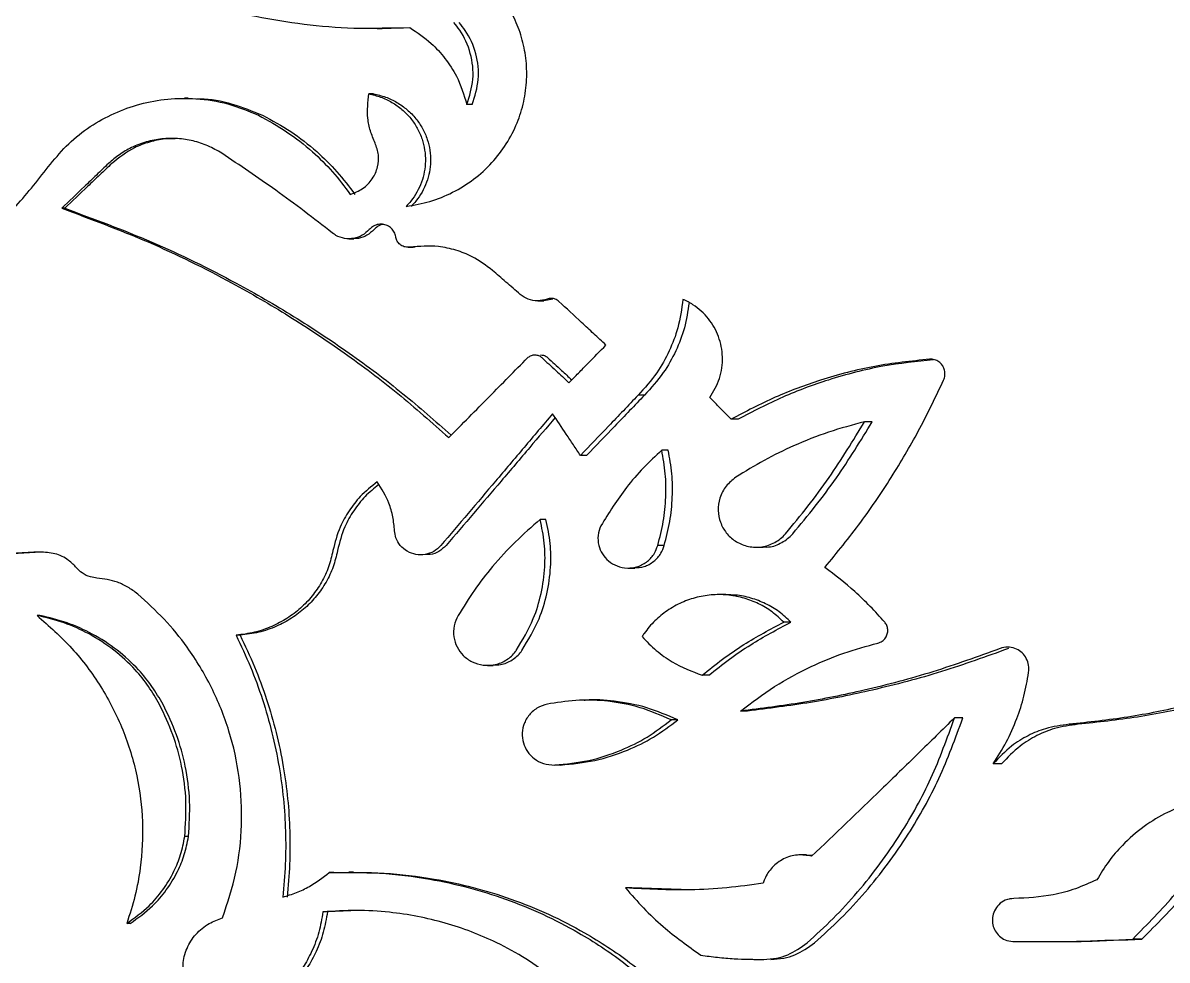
# Model space of a CAD drawing. Header units: millimetres. Extents: x 8 to 871, y 8 to 585.
# Drawn here: x 739.13 to 749.78, y 291.23 to 299.95 of the extents above; entities that cross this region are included whole.
import ezdxf

# ---------------------------------------------------------------- set-up
doc = ezdxf.new("R2010")
doc.units = ezdxf.units.MM
doc.layers.add('OUTLINE', color=7, linetype='Continuous', lineweight=25)
doc.layers.add('TEXT', color=2, linetype='Continuous')
doc.dimstyles.new('SLDDIMSTYLE19', dxfattribs={"dimtxt": 0.18, "dimasz": 1, "dimexe": 0, "dimexo": 0.0625, "dimgap": 0, "dimtad": 0, "dimtih": 1, "dimtoh": 1, "dimdec": 0, "dimrnd": 1e-09, "dimzin": 0, "dimdsep": 46, "dimtxsty": 'Standard', "dimblk1": 'DOT', "dimblk2": 'DOT', "dimsah": 1, "dimcen": 0.09, "dimadec": 0, "dimazin": 0, "dimtfac": 1, "dimtdec": 0, "dimtofl": 0, "dimtmove": 0, "dimatfit": 3, "dimldrblk": 'DOT', "dimfxl": 0, "dimfrac": 2, "dimtolj": 1, "dimtzin": 0, "dimarcsym": 0})

# ---------------------------------------------------------------- blocks, each defined once
blk = doc.blocks.new('_Dot')
at = {"color": 0, "linetype": 'ByBlock', "lineweight": -2}
blk.add_line((-0.5, 0), (-1, 0), dxfattribs=at)
at = {"color": 0, "linetype": 'ByBlock', "const_width": 0.5}
blk.add_lwpolyline([(-0.25, 0, 1), (0.25, 0, 1)], format="xyb", close=True, dxfattribs=at)

msp = doc.modelspace()

# ---------------------------------------------------------------- linework, layer by layer
at = {"layer": 'OUTLINE'}
for p, q in [((742.42782, 299.90179), (742.47299, 299.90179)), ((742.47294, 299.90609), (742.73167, 299.90928)), ((742.39304, 299.29316), (742.3486, 299.29316)), ((740.66771, 299.25142), (740.63302, 299.25142)), ((743.31249, 299.1937), (743.26269, 299.1937)), ((739.51847, 298.22836), (739.49079, 298.22836)), ((742.16437, 297.9445), (742.20874, 297.9445)), ((742.71493, 297.86526), (742.76266, 297.86526)), ((742.77964, 297.86644), (742.7329, 297.86644)), ((744.06298, 297.38252), (743.97749, 297.36731)), ((743.92349, 297.36671), (743.97828, 297.36671)), ((744.91558, 296.48925), (744.8563, 296.48925)), ((745.78643, 296.26435), (745.72206, 296.26435)), ((747.03579, 296.24206), (746.96411, 296.24206)), ((744.3754, 295.92726), (744.31927, 295.92726)), ((745.13648, 295.97727), (745.07589, 295.97727)), ((743.99852, 295.33239), (743.94456, 295.33239)), ((745.09871, 295.09081), (745.03831, 295.09081)), ((745.95527, 295.07425), (746.02154, 295.07425)), ((744.76303, 294.88049), (744.82525, 294.88049)), ((745.67336, 294.63286), (745.60909, 294.63286)), ((739.28732, 294.43881), (739.26093, 294.43881)), ((746.27859, 294.37632), (746.21124, 294.37632)), ((741.15095, 294.25492), (741.11364, 294.25492)), ((743.45474, 293.97467), (743.5062, 293.97467)), ((745.51486, 293.88304), (745.45197, 293.88304)), ((744.43662, 293.65101), (744.37809, 293.65101)), ((745.87368, 293.54967), (745.80868, 293.54967)), ((745.2243, 293.46737), (745.1631, 293.46737)), ((747.8783, 293.48639), (747.80154, 293.48639)), ((748.95108, 293.42589), (748.86803, 293.42589)), ((744.13458, 293.04727), (744.07975, 293.04727)), ((748.23926, 293.05709), (748.16036, 293.05709)), ((740.67073, 292.38057), (740.63618, 292.38057)), ((746.42461, 292.2111), (746.35336, 292.2111)), ((746.47665, 292.20395), (746.42392, 292.20835)), ((742.02295, 292.04617), (741.98047, 292.04617)), ((742.20647, 292.04989), (742.16237, 292.04989)), ((744.79707, 291.90309), (744.73831, 291.90309)), ((745.25821, 291.89018), (744.79707, 291.90309)), ((748.33498, 291.80165), (748.3136, 291.80165)), ((741.96435, 291.68076), (741.9222, 291.68076)), ((742.25668, 291.69333), (741.96435, 291.68076)), ((740.12746, 291.57302), (740.09608, 291.57302)), ((748.62038, 291.40384), (748.70329, 291.40384)), ((749.54602, 291.42791), (749.45937, 291.42791)), ((745.9344, 291.23802), (746.00136, 291.23802))]:
    msp.add_line(p, q, dxfattribs=at)
for points, knots in [([(739.15815, 300.93001), (739.29629, 300.8385), (739.57367, 300.65474), (740.01027, 300.43115), (740.45594, 300.24571), (740.90201, 300.10294), (741.35224, 299.9979), (741.80626, 299.93001), (742.26718, 299.89611), (742.57633, 299.90527), (742.73091, 299.90985)], [0, 0, 0, 0, 0.130141891, 0.261314653, 0.385719061, 0.510990184, 0.631667806, 0.752346648, 0.876172794, 1, 1, 1, 1]), ([(742.69587, 298.24443), (742.77066, 298.25768), (742.92023, 298.28417), (743.13284, 298.37118), (743.3281, 298.49271), (743.49685, 298.64544), (743.63325, 298.82369), (743.73344, 299.01609), (743.79651, 299.21952), (743.82386, 299.42325), (743.81597, 299.62515), (743.77675, 299.81901), (743.70598, 300.00195), (743.62056, 300.15183), (743.55397, 300.2349), (743.52764, 300.26775)], [0, 0, 0, 0, 0.086160872, 0.172297711, 0.258666453, 0.34500732, 0.426728818, 0.508422814, 0.58507126, 0.661710367, 0.734772651, 0.807838004, 0.880227164, 0.95263645, 1, 1, 1, 1]), ([(743.26269, 299.1937), (743.28653, 299.27127), (743.33423, 299.42643), (743.30545, 299.6722), (743.22774, 299.8489), (743.15992, 299.93413), (743.14144, 299.95737)], [0, 0, 0, 0, 0.29644644, 0.59295852, 0.88905108, 1, 1, 1, 1]), ([(743.31249, 299.1937), (743.33639, 299.27082), (743.38419, 299.42509), (743.35603, 299.66963), (743.27849, 299.84709), (743.20993, 299.93302), (743.19051, 299.95737)], [0, 0, 0, 0, 0.29472183, 0.58952402, 0.88370483, 1, 1, 1, 1]), ([(742.73091, 299.90985), (742.79953, 299.86366), (742.9207, 299.78209), (743.06278, 299.62367), (743.1867, 299.43709), (743.2346, 299.28367), (743.26269, 299.1937)], [0, 0, 0, 0, 0.27237044, 0.48093037, 0.69561642, 1, 1, 1, 1]), ([(742.40763, 298.83541), (742.39192, 298.87287), (742.36097, 298.94665), (742.32864, 299.10102), (742.34069, 299.21694), (742.3486, 299.29316)], [0, 0, 0, 0, 0.26097, 0.514056885, 1, 1, 1, 1]), ([(742.3486, 299.29316), (742.38597, 299.28432), (742.46068, 299.26663), (742.56549, 299.21678), (742.66027, 299.14962), (742.7404, 299.06768), (742.80315, 298.97403), (742.86086, 298.8433), (742.88771, 298.66914), (742.84927, 298.46661), (742.77217, 298.327), (742.7114, 298.26124), (742.69587, 298.24443)], [0, 0, 0, 0, 0.08593833, 0.17182605, 0.25801843, 0.34418332, 0.4251491, 0.50608745, 0.65747574, 0.80227546, 0.94944322, 1, 1, 1, 1]), ([(742.39304, 299.29316), (742.43077, 299.28428), (742.5062, 299.26651), (742.61207, 299.21632), (742.70781, 299.1486), (742.78858, 299.06599), (742.85159, 298.97166), (742.90906, 298.84062), (742.9352, 298.66667), (742.89601, 298.46517), (742.8187, 298.32653), (742.75796, 298.2612), (742.74238, 298.24443)], [0, 0, 0, 0, 0.08656395, 0.17307479, 0.25991277, 0.34671934, 0.42786298, 0.50897686, 0.65973265, 0.80339812, 0.94955045, 1, 1, 1, 1]), ([(739.38506, 298.6376), (739.43995, 298.70342), (739.54974, 298.83509), (739.75293, 298.99347), (739.97679, 299.11743), (740.22032, 299.20448), (740.47746, 299.25096), (740.75425, 299.25481), (741.04218, 299.21041), (741.22845, 299.13297), (741.32157, 299.09425)], [0, 0, 0, 0, 0.1182323, 0.23649666, 0.35451044, 0.47254522, 0.59512372, 0.7177119, 0.8588698, 1, 1, 1, 1]), ([(740.74441, 299.24719), (740.75552, 299.24743), (740.86767, 299.24986), (741.07983, 299.20731), (741.26661, 299.13194), (741.35999, 299.09425)], [0, 0, 0, 0, 0.05210517, 0.52610196, 1, 1, 1, 1]), ([(741.32157, 299.09425), (741.41062, 299.04539), (741.58873, 298.94765), (741.8177, 298.76675), (742.01695, 298.57118), (742.1233, 298.42915), (742.17684, 298.35765)], [0, 0, 0, 0, 0.26754238, 0.53511753, 0.76596871, 1, 1, 1, 1]), ([(741.35999, 299.09425), (741.44916, 299.04563), (741.62751, 298.94837), (741.85764, 298.76797), (742.05858, 298.57227), (742.16614, 298.42952), (742.2203, 298.35765)], [0, 0, 0, 0, 0.266619245, 0.533273083, 0.765024941, 1, 1, 1, 1]), ([(740.98031, 298.74053), (740.93815, 298.76497), (740.85381, 298.81385), (740.71407, 298.85861), (740.56946, 298.88028), (740.42243, 298.8773), (740.27727, 298.84912), (740.14402, 298.79846), (740.02492, 298.73052), (739.95903, 298.6733), (739.9261, 298.64469)], [0, 0, 0, 0, 0.12830991, 0.25663454, 0.38487381, 0.513115, 0.64273145, 0.77233045, 0.88617769, 1, 1, 1, 1]), ([(740.54765, 298.87506), (740.51638, 298.87524), (740.43533, 298.8757), (740.30664, 298.84725), (740.13123, 298.7839), (740.02399, 298.69854), (739.95632, 298.64469)], [0, 0, 0, 0, 0.144767807, 0.375320784, 0.605838725, 1, 1, 1, 1]), ([(742.17684, 298.35765), (742.21662, 298.3731), (742.29626, 298.40405), (742.38659, 298.497), (742.43604, 298.60851), (742.44582, 298.72733), (742.42056, 298.79883), (742.40763, 298.83541)], [0, 0, 0, 0, 0.21342124, 0.4272903, 0.62678614, 0.8090207, 1, 1, 1, 1]), ([(742.01054, 297.99765), (741.92364, 298.06542), (741.74985, 298.20097), (741.40893, 298.45209), (741.1488, 298.62715), (740.98031, 298.74053)], [0, 0, 0, 0, 0.26053024, 0.52106022, 1, 1, 1, 1]), ([(737.77929, 297.25563), (737.94352, 297.35043), (738.27198, 297.54003), (738.69904, 297.87998), (739.07558, 298.24359), (739.28152, 298.50577), (739.38506, 298.6376)], [0, 0, 0, 0, 0.26610567, 0.53222821, 0.76480219, 1, 1, 1, 1]), ([(739.9261, 298.64469), (739.88878, 298.60898), (739.81415, 298.53756), (739.66907, 298.39879), (739.56125, 298.29572), (739.49079, 298.22836)], [0, 0, 0, 0, 0.25732335, 0.51464723, 1, 1, 1, 1]), ([(739.95632, 298.64469), (739.91891, 298.60909), (739.84407, 298.53789), (739.69814, 298.39912), (739.58958, 298.29594), (739.51847, 298.22836)], [0, 0, 0, 0, 0.25653041, 0.51305962, 1, 1, 1, 1]), ([(739.49079, 298.22836), (739.76062, 298.12827), (740.30216, 297.92738), (741.00381, 297.58039), (741.61019, 297.22931), (742.1266, 296.88501), (742.62526, 296.50972), (742.93729, 296.23265), (743.09361, 296.09385)], [0, 0, 0, 0, 0.20355023, 0.40851056, 0.55500617, 0.70203446, 0.85072777, 1, 1, 1, 1]), ([(739.51847, 298.22836), (739.79078, 298.12792), (740.33728, 297.92633), (741.04425, 297.57837), (741.65401, 297.22702), (742.17195, 296.88338), (742.66318, 296.51609), (742.96781, 296.24736), (743.11608, 296.11657)], [0, 0, 0, 0, 0.20609136, 0.41360938, 0.56091938, 0.70875929, 0.85825789, 1, 1, 1, 1]), ([(742.35382, 298.03072), (742.33299, 298.01104), (742.29133, 297.97169), (742.20906, 297.94377), (742.12318, 297.94312), (742.05535, 297.96607), (742.02111, 297.9902), (742.01054, 297.99765)], [0, 0, 0, 0, 0.2228294, 0.44569086, 0.66918456, 0.89788284, 1, 1, 1, 1]), ([(742.39833, 298.03072), (742.37731, 298.01126), (742.33528, 297.97236), (742.26571, 297.94558), (742.22275, 297.94745), (742.20804, 297.94809)], [0, 0, 0, 0, 0.3967504, 0.79349165, 1, 1, 1, 1]), ([(742.59985, 297.96266), (742.59618, 297.97764), (742.58882, 298.0076), (742.56013, 298.04441), (742.52185, 298.07005), (742.47596, 298.08223), (742.4272, 298.07856), (742.384, 298.06044), (742.36291, 298.03966), (742.35382, 298.03072)], [0, 0, 0, 0, 0.141621043, 0.283286082, 0.424657342, 0.570541966, 0.725050905, 0.881592241, 1, 1, 1, 1]), ([(742.48616, 298.07693), (742.48181, 298.07676), (742.46074, 298.07595), (742.42884, 298.06), (742.40748, 298.0395), (742.39833, 298.03072)], [0, 0, 0, 0, 0.12932673, 0.62673727, 1, 1, 1, 1]), ([(742.7329, 297.86644), (742.71817, 297.86586), (742.68866, 297.86469), (742.6481, 297.88214), (742.61823, 297.91099), (742.60416, 297.93998), (742.60082, 297.95757), (742.59985, 297.96266)], [0, 0, 0, 0, 0.24320699, 0.48727724, 0.70953393, 0.91604137, 1, 1, 1, 1]), ([(743.50164, 297.65013), (743.44006, 297.69616), (743.33467, 297.77494), (743.15983, 297.84158), (742.96564, 297.88497), (742.82127, 297.87348), (742.7329, 297.86644)], [0, 0, 0, 0, 0.27787441, 0.47555543, 0.67894453, 1, 1, 1, 1]), ([(743.7583, 297.42656), (743.73623, 297.44581), (743.69208, 297.4843), (743.60655, 297.55883), (743.54304, 297.6141), (743.50164, 297.65013)], [0, 0, 0, 0, 0.25827887, 0.51655795, 1, 1, 1, 1]), ([(744.00873, 297.38252), (743.97963, 297.37513), (743.92141, 297.36035), (743.83102, 297.37597), (743.78223, 297.40991), (743.7583, 297.42656)], [0, 0, 0, 0, 0.33733258, 0.67498485, 1, 1, 1, 1]), ([(744.11822, 297.3617), (744.1077, 297.36931), (744.08664, 297.38454), (744.04709, 297.39236), (744.02163, 297.38583), (744.00873, 297.38252)], [0, 0, 0, 0, 0.32962396, 0.66028593, 1, 1, 1, 1]), ([(745.27377, 297.38073), (745.26104, 297.29131), (745.23748, 297.12576), (745.14884, 296.89633), (745.02913, 296.68105), (744.91671, 296.5563), (744.8563, 296.48925)], [0, 0, 0, 0, 0.26707818, 0.494435, 0.72830623, 1, 1, 1, 1]), ([(745.52412, 296.46652), (745.55816, 296.5242), (745.62629, 296.63966), (745.65144, 296.84299), (745.61385, 297.03808), (745.51665, 297.20815), (745.39457, 297.32097), (745.30537, 297.3651), (745.27377, 297.38073)], [0, 0, 0, 0, 0.18273703, 0.36577411, 0.54186767, 0.71725895, 0.89984046, 1, 1, 1, 1]), ([(744.55625, 296.95533), (744.51865, 296.99028), (744.44347, 297.06016), (744.29754, 297.19562), (744.18902, 297.29613), (744.11822, 297.3617)], [0, 0, 0, 0, 0.25793747, 0.51587518, 1, 1, 1, 1]), ([(745.32987, 297.35053), (745.31836, 297.27133), (745.29585, 297.11632), (745.21005, 296.89728), (745.09002, 296.68178), (744.97681, 296.55683), (744.91558, 296.48925)], [0, 0, 0, 0, 0.24379888, 0.47717835, 0.71723835, 1, 1, 1, 1]), ([(744.21243, 296.60463), (744.24195, 296.6347), (744.30097, 296.69484), (744.41561, 296.81175), (744.50065, 296.89857), (744.55625, 296.95533)], [0, 0, 0, 0, 0.25722119, 0.51444315, 1, 1, 1, 1]), ([(743.09361, 296.09385), (743.1566, 296.15753), (743.28258, 296.28489), (743.52708, 296.53241), (743.70822, 296.71623), (743.82663, 296.83638)], [0, 0, 0, 0, 0.25725703, 0.51451452, 1, 1, 1, 1]), ([(743.82663, 296.83638), (743.83583, 296.84361), (743.85424, 296.85807), (743.88841, 296.86615), (743.92216, 296.86254), (743.94531, 296.85101), (743.95602, 296.84183), (743.95837, 296.83982)], [0, 0, 0, 0, 0.23780125, 0.47579104, 0.70917401, 0.93618283, 1, 1, 1, 1]), ([(743.94867, 296.86351), (743.95792, 296.86311), (743.97824, 296.86223), (743.99945, 296.8508), (744.01013, 296.84171), (744.01234, 296.83982)], [0, 0, 0, 0, 0.39835313, 0.87501715, 1, 1, 1, 1]), ([(743.95837, 296.83982), (743.98024, 296.81959), (744.02398, 296.77914), (744.10869, 296.70075), (744.17148, 296.64258), (744.21243, 296.60463)], [0, 0, 0, 0, 0.25797816, 0.51595776, 1, 1, 1, 1]), ([(744.01234, 296.83982), (744.03427, 296.81966), (744.07813, 296.77934), (744.15362, 296.70989), (744.20714, 296.6606), (744.23877, 296.63147)], [0, 0, 0, 0, 0.290251, 0.58050257, 1, 1, 1, 1]), ([(747.5687, 296.82361), (747.39803, 296.80579), (747.05669, 296.77013), (746.57579, 296.64321), (746.12773, 296.47814), (745.85774, 296.33586), (745.72206, 296.26435)], [0, 0, 0, 0, 0.26855627, 0.537119, 0.76736834, 1, 1, 1, 1]), ([(747.60631, 296.81874), (747.44822, 296.80221), (747.11947, 296.76784), (746.64914, 296.64431), (746.19735, 296.47956), (745.92388, 296.33633), (745.78643, 296.26435)], [0, 0, 0, 0, 0.25241318, 0.52488764, 0.76121584, 1, 1, 1, 1]), ([(747.70007, 296.62959), (747.70493, 296.64434), (747.71466, 296.67388), (747.71086, 296.72074), (747.69352, 296.76207), (747.6645, 296.79518), (747.62575, 296.81763), (747.59188, 296.8244), (747.57257, 296.82374), (747.5687, 296.82361)], [0, 0, 0, 0, 0.15977441, 0.31992438, 0.47150296, 0.62317616, 0.78470994, 0.95684458, 1, 1, 1, 1]), ([(746.59469, 294.88609), (746.70788, 295.02464), (746.93425, 295.30176), (747.22658, 295.73718), (747.48541, 296.17865), (747.6284, 296.47904), (747.70007, 296.62959)], [0, 0, 0, 0, 0.26053891, 0.52108794, 0.75997228, 1, 1, 1, 1]), ([(744.8563, 296.48925), (744.81036, 296.44109), (744.71848, 296.34477), (744.53956, 296.15745), (744.40636, 296.01827), (744.31927, 295.92726)], [0, 0, 0, 0, 0.257107323, 0.514214146, 1, 1, 1, 1]), ([(744.91558, 296.48925), (744.8695, 296.44123), (744.77735, 296.34519), (744.59739, 296.15787), (744.46328, 296.01855), (744.3754, 295.92726)], [0, 0, 0, 0, 0.25635909, 0.51271777, 1, 1, 1, 1]), ([(745.72206, 296.26435), (745.70509, 296.2817), (745.67115, 296.3164), (745.60519, 296.38379), (745.55616, 296.43383), (745.52412, 296.46652)], [0, 0, 0, 0, 0.2574377, 0.51487463, 1, 1, 1, 1]), ([(744.06004, 296.3168), (743.97145, 296.21198), (743.79429, 296.00233), (743.44781, 295.5932), (743.18926, 295.28885), (743.01978, 295.08936)], [0, 0, 0, 0, 0.25624193, 0.51248373, 1, 1, 1, 1]), ([(744.31927, 295.92726), (744.29728, 295.96034), (744.25332, 296.02649), (744.16694, 296.15634), (744.10247, 296.25311), (744.06004, 296.3168)], [0, 0, 0, 0, 0.25471139, 0.50942335, 1, 1, 1, 1]), ([(744.08402, 296.2808), (744.00534, 296.18824), (743.83779, 295.99112), (743.49951, 295.594), (743.23922, 295.28938), (743.0683, 295.08936)], [0, 0, 0, 0, 0.23309159, 0.49640941, 1, 1, 1, 1]), ([(746.96411, 296.24206), (746.85211, 296.21179), (746.62811, 296.15123), (746.31649, 296.02707), (746.02739, 295.88652), (745.85281, 295.77896), (745.76526, 295.72503)], [0, 0, 0, 0, 0.268324, 0.5366663, 0.76763863, 1, 1, 1, 1]), ([(746.22808, 295.1997), (746.29833, 295.28431), (746.43883, 295.45352), (746.692, 295.79586), (746.85688, 296.06623), (746.96411, 296.24206)], [0, 0, 0, 0, 0.25907774, 0.51815874, 1, 1, 1, 1]), ([(746.29548, 295.1997), (746.36596, 295.28409), (746.50693, 295.45287), (746.76161, 295.79511), (746.92765, 296.06577), (747.03579, 296.24206)], [0, 0, 0, 0, 0.25853363, 0.51707005, 1, 1, 1, 1]), ([(745.07589, 295.97727), (745.01809, 295.92299), (744.90248, 295.81444), (744.70354, 295.58582), (744.58485, 295.39526), (744.5087, 295.27301)], [0, 0, 0, 0, 0.26382816, 0.52767717, 1, 1, 1, 1]), ([(745.03831, 295.09081), (745.05763, 295.16441), (745.09628, 295.31161), (745.11746, 295.53648), (745.11408, 295.76008), (745.08869, 295.90446), (745.07589, 295.97727)], [0, 0, 0, 0, 0.25447498, 0.50897425, 0.75241255, 1, 1, 1, 1]), ([(745.09871, 295.09081), (745.11814, 295.16438), (745.157, 295.31153), (745.17831, 295.53641), (745.1749, 295.76006), (745.14936, 295.90445), (745.13648, 295.97727)], [0, 0, 0, 0, 0.25444609, 0.5089175, 0.75235903, 1, 1, 1, 1]), ([(742.42759, 295.68281), (742.37283, 295.639), (742.27458, 295.56038), (742.16147, 295.41435), (742.06699, 295.24787), (742.03399, 295.11685), (742.01519, 295.04225)], [0, 0, 0, 0, 0.27069748, 0.48578711, 0.70720554, 1, 1, 1, 1]), ([(742.58881, 295.22698), (742.5847, 295.27052), (742.57648, 295.35761), (742.53111, 295.51626), (742.46785, 295.61803), (742.42759, 295.68281)], [0, 0, 0, 0, 0.26652843, 0.53315927, 1, 1, 1, 1]), ([(745.76526, 295.72503), (745.73328, 295.69943), (745.66924, 295.64816), (745.61221, 295.53631), (745.5953, 295.41733), (745.61723, 295.30379), (745.67287, 295.20431), (745.75827, 295.12617), (745.8681, 295.07795), (745.99239, 295.06864), (746.11561, 295.10366), (746.19151, 295.15866), (746.22414, 295.19527), (746.22808, 295.1997)], [0, 0, 0, 0, 0.10045338, 0.20119438, 0.29460065, 0.3841505, 0.47448305, 0.56827216, 0.66702669, 0.77227159, 0.8794087, 0.98543339, 1, 1, 1, 1]), ([(742.44202, 295.65622), (742.39789, 295.62085), (742.31027, 295.55063), (742.20563, 295.41503), (742.11011, 295.24866), (742.0768, 295.11722), (742.0578, 295.04225)], [0, 0, 0, 0, 0.22998229, 0.45669967, 0.6900968, 1, 1, 1, 1]), ([(743.94456, 295.33239), (743.86618, 295.26426), (743.70942, 295.12799), (743.50643, 294.90507), (743.3277, 294.67569), (743.22941, 294.51723), (743.18008, 294.43771)], [0, 0, 0, 0, 0.26492725, 0.52987979, 0.76408566, 1, 1, 1, 1]), ([(743.7224, 294.11392), (743.78003, 294.21008), (743.87939, 294.37586), (743.95912, 294.64353), (743.99222, 294.88029), (743.98924, 295.11375), (743.95957, 295.25892), (743.94456, 295.33239)], [0, 0, 0, 0, 0.26393659, 0.455033946, 0.651671552, 0.823724266, 1, 1, 1, 1]), ([(743.77509, 294.11392), (743.83298, 294.20992), (743.9326, 294.37511), (744.01275, 294.64184), (744.04634, 294.87823), (744.04369, 295.11233), (744.0137, 295.25843), (743.99852, 295.33239)], [0, 0, 0, 0, 0.26380289, 0.45393103, 0.64957325, 0.82260933, 1, 1, 1, 1]), ([(744.5087, 295.27301), (744.49836, 295.24371), (744.47766, 295.18502), (744.48513, 295.09228), (744.52014, 295.00925), (744.57935, 294.94136), (744.66025, 294.89406), (744.75564, 294.87495), (744.85553, 294.88931), (744.94495, 294.93794), (745.00938, 295.00931), (745.02949, 295.06597), (745.03831, 295.09081)], [0, 0, 0, 0, 0.0977898, 0.19586306, 0.28597919, 0.38222026, 0.48256393, 0.58877239, 0.69904047, 0.81011866, 0.91675686, 1, 1, 1, 1]), ([(743.01978, 295.08936), (742.99883, 295.06974), (742.95695, 295.03054), (742.87427, 295.00254), (742.78775, 295.00188), (742.70516, 295.0313), (742.63944, 295.08676), (742.59875, 295.15586), (742.59187, 295.20514), (742.58881, 295.22698)], [0, 0, 0, 0, 0.14761875, 0.29510806, 0.44608527, 0.59738817, 0.74638257, 0.8875888, 1, 1, 1, 1]), ([(746.02184, 295.0785), (746.033, 295.07725), (746.08665, 295.07121), (746.18153, 295.10538), (746.25841, 295.15829), (746.29149, 295.19524), (746.29548, 295.1997)], [0, 0, 0, 0, 0.10996841, 0.52881387, 0.9431757, 1, 1, 1, 1]), ([(739.28575, 295.02944), (739.14111, 295.02161), (738.85183, 295.00595), (738.30486, 294.9675), (737.90256, 294.92931), (737.64508, 294.90487)], [0, 0, 0, 0, 0.26470695, 0.52941429, 1, 1, 1, 1]), ([(739.29435, 295.02843), (739.15568, 295.02096), (738.87237, 295.00571), (738.32817, 294.9677), (737.92264, 294.92946), (737.66195, 294.90487)], [0, 0, 0, 0, 0.25506834, 0.52112704, 1, 1, 1, 1]), ([(739.62953, 294.88131), (739.60555, 294.90583), (739.54849, 294.96418), (739.42861, 295.02244), (739.33352, 295.0271), (739.28575, 295.02944)], [0, 0, 0, 0, 0.26514393, 0.63083876, 1, 1, 1, 1]), ([(742.01519, 295.04225), (742.0032, 294.99137), (741.97921, 294.8896), (741.91225, 294.74737), (741.82442, 294.61823), (741.71611, 294.50417), (741.58989, 294.40862), (741.44505, 294.33173), (741.28521, 294.27643), (741.17083, 294.26209), (741.11364, 294.25492)], [0, 0, 0, 0, 0.12053197, 0.24107454, 0.36145876, 0.48187073, 0.60574101, 0.72964135, 0.86480743, 1, 1, 1, 1]), ([(742.0578, 295.04225), (742.04578, 294.99152), (742.02173, 294.89005), (741.95474, 294.7483), (741.867, 294.61963), (741.75879, 294.50585), (741.63264, 294.41032), (741.48698, 294.33283), (741.32534, 294.27674), (741.20908, 294.26219), (741.15095, 294.25492)], [0, 0, 0, 0, 0.119817686, 0.239648261, 0.359299876, 0.478981646, 0.602533163, 0.726115991, 0.863043973, 1, 1, 1, 1]), ([(743.0683, 295.08936), (743.04717, 295.06999), (743.00495, 295.03127), (742.9355, 295.00444), (742.89261, 295.00642), (742.87791, 295.00709)], [0, 0, 0, 0, 0.39689188, 0.79337308, 1, 1, 1, 1]), ([(744.822, 294.8822), (744.85217, 294.88421), (744.9165, 294.88849), (745.00383, 294.93761), (745.06935, 295.00864), (745.08977, 295.06578), (745.09871, 295.09081)], [0, 0, 0, 0, 0.24621797, 0.52504678, 0.79199778, 1, 1, 1, 1]), ([(739.81895, 294.78727), (739.79865, 294.78974), (739.74973, 294.79568), (739.68204, 294.82717), (739.64568, 294.86465), (739.62953, 294.88131)], [0, 0, 0, 0, 0.28291894, 0.68144706, 1, 1, 1, 1]), ([(747.15116, 294.37787), (747.10671, 294.42707), (747.01782, 294.52547), (746.83596, 294.70028), (746.68927, 294.81325), (746.59469, 294.88609)], [0, 0, 0, 0, 0.26213893, 0.5242791, 1, 1, 1, 1]), ([(740.19842, 294.63827), (740.16813, 294.66104), (740.10931, 294.70524), (739.98308, 294.76429), (739.88329, 294.77826), (739.81895, 294.78727)], [0, 0, 0, 0, 0.273971692, 0.531971856, 1, 1, 1, 1]), ([(740.98838, 291.6243), (741.03444, 291.76478), (741.12658, 292.04572), (741.17593, 292.48905), (741.15437, 292.93293), (741.05959, 293.36587), (740.89446, 293.77467), (740.68375, 294.1214), (740.44915, 294.41065), (740.282, 294.56239), (740.19842, 294.63827)], [0, 0, 0, 0, 0.13284196, 0.2656666, 0.39857286, 0.53148486, 0.66331248, 0.79516891, 0.89757945, 1, 1, 1, 1]), ([(746.21124, 294.37632), (746.17623, 294.40959), (746.10516, 294.47712), (745.97983, 294.5511), (745.84427, 294.60362), (745.70166, 294.63237), (745.55323, 294.63513), (745.40492, 294.61265), (745.25993, 294.56301), (745.12715, 294.48874), (745.00837, 294.39188), (744.93428, 294.30521), (744.89899, 294.25196), (744.89219, 294.2417)], [0, 0, 0, 0, 0.09451085, 0.19186587, 0.28636273, 0.38338963, 0.48102557, 0.58140163, 0.68027763, 0.78226009, 0.87777085, 0.97645817, 1, 1, 1, 1]), ([(746.27859, 294.37632), (746.2426, 294.41006), (746.17065, 294.47753), (746.04387, 294.55233), (745.90776, 294.6034), (745.78257, 294.63099), (745.7035, 294.63009), (745.67282, 294.62974)], [0, 0, 0, 0, 0.2160515, 0.43204835, 0.64769313, 0.86331061, 1, 1, 1, 1]), ([(739.26093, 294.43881), (739.37269, 294.34012), (739.59617, 294.14278), (739.865, 293.7815), (740.07026, 293.38104), (740.20126, 292.95563), (740.25442, 292.52008), (740.2362, 292.14315), (740.17806, 291.8266), (740.12341, 291.65755), (740.09608, 291.57302)], [0, 0, 0, 0, 0.1407589, 0.28147236, 0.42255104, 0.56361073, 0.69837929, 0.83315562, 0.91657377, 1, 1, 1, 1]), ([(740.40048, 293.61143), (740.36783, 293.66789), (740.30201, 293.78171), (740.16207, 293.95374), (739.97943, 294.12321), (739.7546, 294.26885), (739.51296, 294.37847), (739.34557, 294.41854), (739.26093, 294.43881)], [0, 0, 0, 0, 0.13389258, 0.26991028, 0.45502247, 0.64546183, 0.82071962, 1, 1, 1, 1]), ([(740.4336, 293.61143), (740.40081, 293.66781), (740.33471, 293.78146), (740.19409, 293.95341), (740.01044, 294.12293), (739.78417, 294.26872), (739.54099, 294.37844), (739.37251, 294.41853), (739.28732, 294.43881)], [0, 0, 0, 0, 0.13338866, 0.2688951, 0.45408998, 0.64460975, 0.82030171, 1, 1, 1, 1]), ([(743.18008, 294.43771), (743.1657, 294.40652), (743.13692, 294.34407), (743.13554, 294.23999), (743.16614, 294.14376), (743.22594, 294.06232), (743.31079, 294.00211), (743.41494, 293.97099), (743.52781, 293.97588), (743.63403, 294.01969), (743.69512, 294.07551), (743.71969, 294.1101), (743.7224, 294.11392)], [0, 0, 0, 0, 0.10455441, 0.20933603, 0.30925756, 0.41075883, 0.51759223, 0.63041681, 0.74865683, 0.86881041, 0.98550665, 1, 1, 1, 1]), ([(745.45197, 293.88304), (745.51483, 293.93354), (745.64054, 294.03456), (745.89078, 294.20641), (746.08615, 294.31), (746.21124, 294.37632)], [0, 0, 0, 0, 0.26456039, 0.52912219, 1, 1, 1, 1]), ([(745.51486, 293.88304), (745.57785, 293.93336), (745.70383, 294.03401), (745.9555, 294.20598), (746.15222, 294.3097), (746.27859, 294.37632)], [0, 0, 0, 0, 0.26343714, 0.52687581, 1, 1, 1, 1]), ([(747.08812, 294.18184), (747.10156, 294.18681), (747.12848, 294.19677), (747.15925, 294.22844), (747.1774, 294.26716), (747.18147, 294.30775), (747.17302, 294.34679), (747.1585, 294.36744), (747.15116, 294.37787)], [0, 0, 0, 0, 0.18099993, 0.3625677, 0.53046585, 0.69052234, 0.84364456, 1, 1, 1, 1]), ([(741.11364, 294.25492), (741.15956, 294.15791), (741.25166, 293.96338), (741.36218, 293.65956), (741.45179, 293.3482), (741.51614, 293.03846), (741.55739, 292.73215), (741.57673, 292.42959), (741.5764, 292.12403), (741.5579, 291.91992), (741.54865, 291.81786)], [0, 0, 0, 0, 0.1286615, 0.25803255, 0.38669612, 0.51608436, 0.63583734, 0.75558964, 0.877795, 1, 1, 1, 1]), ([(741.15095, 294.25492), (741.1971, 294.15802), (741.28965, 293.9637), (741.40078, 293.66011), (741.49094, 293.34891), (741.55573, 293.0392), (741.5973, 292.73281), (741.61681, 292.43007), (741.61651, 292.12428), (741.5979, 291.92), (741.5886, 291.81786)], [0, 0, 0, 0, 0.12861695, 0.25794737, 0.38656667, 0.51591739, 0.63569568, 0.75547331, 0.87773684, 1, 1, 1, 1]), ([(744.89219, 294.2417), (744.93518, 294.19769), (745.02117, 294.10965), (745.20531, 293.97814), (745.35687, 293.91971), (745.45197, 293.88304)], [0, 0, 0, 0, 0.27137886, 0.54275327, 1, 1, 1, 1]), ([(745.80868, 293.54967), (745.91306, 293.62833), (746.12181, 293.78566), (746.44793, 293.96051), (746.77052, 294.09573), (746.9819, 294.15304), (747.08812, 294.18184)], [0, 0, 0, 0, 0.26835538, 0.53669754, 0.76718407, 1, 1, 1, 1]), ([(743.50605, 293.97927), (743.52925, 293.97882), (743.59108, 293.97761), (743.68479, 294.0198), (743.74714, 294.07483), (743.7722, 294.10988), (743.77509, 294.11392)], [0, 0, 0, 0, 0.22271865, 0.5936123, 0.95322196, 1, 1, 1, 1]), ([(748.22485, 294.13164), (748.01792, 294.05651), (747.60406, 293.90624), (746.98901, 293.74421), (746.39061, 293.62226), (746.00287, 293.57389), (745.80868, 293.54967)], [0, 0, 0, 0, 0.26678233, 0.53356763, 0.76638797, 1, 1, 1, 1]), ([(748.30407, 294.13164), (748.09703, 294.05688), (747.68296, 293.90737), (747.06561, 293.7453), (746.46262, 293.62277), (746.07022, 293.57406), (745.87368, 293.54967)], [0, 0, 0, 0, 0.26529732, 0.53059782, 0.76489964, 1, 1, 1, 1]), ([(748.49048, 293.9085), (748.49183, 293.93115), (748.49454, 293.97647), (748.47212, 294.04084), (748.4326, 294.09353), (748.37795, 294.13076), (748.31232, 294.14792), (748.25929, 294.14342), (748.23088, 294.1337), (748.22485, 294.13164)], [0, 0, 0, 0, 0.15323088, 0.30659305, 0.45771532, 0.61364083, 0.77954106, 0.95325057, 1, 1, 1, 1]), ([(751.13358, 293.98968), (750.94057, 293.91268), (750.55453, 293.75869), (749.97756, 293.59932), (749.41531, 293.48501), (749.05073, 293.44563), (748.86803, 293.42589)], [0, 0, 0, 0, 0.26740829, 0.5348228, 0.7668899, 1, 1, 1, 1]), ([(751.22995, 293.98968), (751.03683, 293.91306), (750.65057, 293.75983), (750.07148, 293.60037), (749.50495, 293.48544), (749.13598, 293.44577), (748.95108, 293.42589)], [0, 0, 0, 0, 0.26592035, 0.53184576, 0.76539701, 1, 1, 1, 1]), ([(748.16036, 293.05709), (748.20296, 293.12388), (748.28815, 293.25746), (748.38202, 293.47124), (748.45256, 293.68859), (748.47778, 293.83485), (748.49048, 293.9085)], [0, 0, 0, 0, 0.26068753, 0.52140455, 0.75896814, 1, 1, 1, 1]), ([(745.1631, 293.46737), (745.06822, 293.50883), (744.87974, 293.59119), (744.58956, 293.64514), (744.3078, 293.65827), (744.12955, 293.63174), (744.03948, 293.61833)], [0, 0, 0, 0, 0.26899208, 0.53434363, 0.7646982, 1, 1, 1, 1]), ([(745.2243, 293.46737), (745.12935, 293.50889), (744.9397, 293.59181), (744.64801, 293.64231), (744.45054, 293.65967), (744.35729, 293.64863), (744.35285, 293.64811)], [0, 0, 0, 0, 0.34459642, 0.68824693, 0.98515089, 1, 1, 1, 1]), ([(740.63618, 292.38057), (740.64329, 292.49044), (740.65751, 292.71017), (740.6145, 293.0297), (740.53276, 293.33405), (740.44487, 293.51833), (740.40048, 293.61143)], [0, 0, 0, 0, 0.258859858, 0.517726874, 0.756356124, 1, 1, 1, 1]), ([(740.67073, 292.38057), (740.67788, 292.49044), (740.69217, 292.71019), (740.6489, 293.02977), (740.56663, 293.33415), (740.47826, 293.51836), (740.4336, 293.61143)], [0, 0, 0, 0, 0.25877185, 0.51755075, 0.75624326, 1, 1, 1, 1]), ([(744.03948, 293.61833), (744.00469, 293.61079), (743.93502, 293.59568), (743.84933, 293.52976), (743.79363, 293.44294), (743.77205, 293.34714), (743.78291, 293.25354), (743.82276, 293.16958), (743.88769, 293.10212), (743.97611, 293.05428), (744.04386, 293.0497), (744.07975, 293.04727)], [0, 0, 0, 0, 0.12148793, 0.24334165, 0.35551655, 0.46121476, 0.56305136, 0.66344587, 0.76747604, 0.87682741, 1, 1, 1, 1]), ([(744.07975, 293.04727), (744.18643, 293.05774), (744.39836, 293.07855), (744.68656, 293.17428), (744.94487, 293.30116), (745.08984, 293.41157), (745.1631, 293.46737)], [0, 0, 0, 0, 0.2725915, 0.54151141, 0.76829082, 1, 1, 1, 1]), ([(744.13458, 293.04727), (744.24126, 293.05765), (744.45425, 293.07838), (744.74412, 293.1739), (745.00453, 293.30098), (745.15052, 293.41151), (745.2243, 293.46737)], [0, 0, 0, 0, 0.271201646, 0.541502583, 0.768299669, 1, 1, 1, 1]), ([(746.42864, 291.39188), (746.51062, 291.46649), (746.67499, 291.61608), (746.90109, 291.86296), (747.11097, 292.12593), (747.34773, 292.47334), (747.59728, 292.92023), (747.73306, 293.29656), (747.80154, 293.48639)], [0, 0, 0, 0, 0.13285331, 0.26637639, 0.39923878, 0.53281829, 0.76434524, 1, 1, 1, 1]), ([(747.80154, 293.48639), (747.68817, 293.37503), (747.46144, 293.15232), (747.01918, 292.72253), (746.68739, 292.40538), (746.47113, 292.19865)], [0, 0, 0, 0, 0.2582684, 0.51653691, 1, 1, 1, 1]), ([(746.4974, 291.39188), (746.57958, 291.46623), (746.74437, 291.6153), (746.97122, 291.86137), (747.18194, 292.12356), (747.42029, 292.47076), (747.67205, 292.91825), (747.80914, 293.29588), (747.8783, 293.48639)], [0, 0, 0, 0, 0.13259165, 0.26584626, 0.39844696, 0.53176181, 0.76378656, 1, 1, 1, 1]), ([(748.86803, 293.42589), (748.79408, 293.4161), (748.66327, 293.39879), (748.48379, 293.32376), (748.31352, 293.22034), (748.21561, 293.11598), (748.16036, 293.05709)], [0, 0, 0, 0, 0.278957493, 0.493434542, 0.714195058, 1, 1, 1, 1]), ([(748.95108, 293.42589), (748.87713, 293.41619), (748.74578, 293.39896), (748.56507, 293.32405), (748.39344, 293.22048), (748.29475, 293.11589), (748.23926, 293.05709)], [0, 0, 0, 0, 0.27763755, 0.49318446, 0.71505615, 1, 1, 1, 1]), ([(749.45937, 291.42791), (749.59577, 291.5651), (749.86859, 291.83949), (750.19938, 292.30074), (750.47488, 292.77979), (750.60805, 293.11231), (750.67509, 293.27969)], [0, 0, 0, 0, 0.26403052, 0.52807943, 0.76243737, 1, 1, 1, 1]), ([(749.54602, 291.42791), (749.68279, 291.56464), (749.95636, 291.8381), (750.289, 292.29867), (750.56668, 292.77809), (750.70112, 293.11173), (750.7688, 293.27969)], [0, 0, 0, 0, 0.26348254, 0.52698562, 0.76186798, 1, 1, 1, 1]), ([(750.1031, 292.71789), (750.04924, 292.70394), (749.94089, 292.67588), (749.75874, 292.59887), (749.56024, 292.47949), (749.37779, 292.32114), (749.2319, 292.15176), (749.16192, 292.03732), (749.12662, 291.97959)], [0, 0, 0, 0, 0.137795418, 0.277200132, 0.482383371, 0.693563087, 0.845412373, 1, 1, 1, 1]), ([(740.09608, 291.57302), (740.16833, 291.62464), (740.2937, 291.71421), (740.43697, 291.8846), (740.53442, 292.04615), (740.60276, 292.21377), (740.62495, 292.32455), (740.63618, 292.38057)], [0, 0, 0, 0, 0.26608537, 0.46167408, 0.66296597, 0.82952943, 1, 1, 1, 1]), ([(740.12746, 291.57302), (740.19986, 291.62441), (740.32554, 291.71363), (740.46959, 291.88355), (740.56784, 292.04507), (740.63693, 292.21304), (740.65937, 292.32429), (740.67073, 292.38057)], [0, 0, 0, 0, 0.26554186, 0.46097276, 0.66210586, 0.82906087, 1, 1, 1, 1]), ([(746.47113, 292.19865), (746.42706, 292.2058), (746.33885, 292.22009), (746.20821, 292.18079), (746.10107, 292.10168), (746.04281, 292.01476), (746.02438, 291.96009), (746.01977, 291.94642)], [0, 0, 0, 0, 0.23838829, 0.47709128, 0.70699203, 0.92673604, 1, 1, 1, 1]), ([(741.54865, 291.81786), (741.59121, 291.83107), (741.67632, 291.85748), (741.82533, 291.92771), (741.92075, 292.00057), (741.98047, 292.04617)], [0, 0, 0, 0, 0.272246, 0.54455018, 1, 1, 1, 1]), ([(741.98047, 292.04617), (742.13672, 292.04782), (742.45096, 292.05112), (742.88335, 291.99713), (743.27454, 291.9124), (743.62623, 291.80358), (743.97007, 291.6634), (744.34083, 291.47102), (744.73072, 291.21762), (744.98279, 290.98949), (745.10975, 290.87458)], [0, 0, 0, 0, 0.13543879, 0.27237405, 0.37859522, 0.48481442, 0.59414668, 0.70347673, 0.85065263, 1, 1, 1, 1]), ([(742.02295, 292.04617), (742.1792, 292.04783), (742.49339, 292.05117), (742.92708, 291.99778), (743.32095, 291.91342), (743.67663, 291.80428), (744.02443, 291.66342), (744.39818, 291.47049), (744.79019, 291.21701), (745.04328, 290.98928), (745.17075, 290.87458)], [0, 0, 0, 0, 0.13476025, 0.27097434, 0.37778672, 0.48459694, 0.59454142, 0.70448318, 0.85116916, 1, 1, 1, 1]), ([(746.01977, 291.94642), (745.90723, 291.93142), (745.68215, 291.90142), (745.25461, 291.87626), (744.93926, 291.89265), (744.73831, 291.90309)], [0, 0, 0, 0, 0.26618455, 0.53237227, 1, 1, 1, 1]), ([(749.12662, 291.97959), (749.06083, 291.95016), (748.92926, 291.89129), (748.67106, 291.81985), (748.47624, 291.81089), (748.35293, 291.80522)], [0, 0, 0, 0, 0.26849635, 0.5369934, 1, 1, 1, 1]), ([(744.73831, 291.90309), (744.79362, 291.84014), (744.90426, 291.71424), (745.13334, 291.49695), (745.32037, 291.36307), (745.44012, 291.27736)], [0, 0, 0, 0, 0.26457052, 0.52914512, 1, 1, 1, 1]), ([(748.35293, 291.80522), (748.32587, 291.80237), (748.27462, 291.79698), (748.21125, 291.75233), (748.17048, 291.69375), (748.15137, 291.62739), (748.15445, 291.56138), (748.17784, 291.50127), (748.21754, 291.45217), (748.27414, 291.41541), (748.31865, 291.40957), (748.3424, 291.40645)], [0, 0, 0, 0, 0.13662825, 0.25875473, 0.36920441, 0.47276179, 0.57621702, 0.6715487, 0.77349834, 0.87915712, 1, 1, 1, 1]), ([(740.6353, 291.03274), (740.62655, 291.08468), (740.60905, 291.18859), (740.64952, 291.3443), (740.73531, 291.47792), (740.85325, 291.57599), (740.94581, 291.60908), (740.98838, 291.6243)], [0, 0, 0, 0, 0.20462663, 0.40941056, 0.61167849, 0.82139886, 1, 1, 1, 1]), ([(741.9222, 291.68076), (741.91148, 291.61741), (741.89004, 291.49072), (741.82356, 291.31695), (741.73897, 291.15869), (741.66822, 291.06835), (741.63251, 291.02276)], [0, 0, 0, 0, 0.26334935, 0.52669822, 0.76109919, 1, 1, 1, 1]), ([(741.96435, 291.68076), (741.95357, 291.61742), (741.93201, 291.49074), (741.86515, 291.31697), (741.78006, 291.15868), (741.70889, 291.06835), (741.67297, 291.02276)], [0, 0, 0, 0, 0.263072738, 0.526143136, 0.760803837, 1, 1, 1, 1]), ([(744.06366, 291.06642), (743.98078, 291.12714), (743.81416, 291.24921), (743.55736, 291.3891), (743.30498, 291.49816), (743.05858, 291.58008), (742.80346, 291.64144), (742.52727, 291.68249), (742.23251, 291.70067), (742.02597, 291.68742), (741.9222, 291.68076)], [0, 0, 0, 0, 0.135038069, 0.271498574, 0.384360408, 0.497229861, 0.613343829, 0.72945945, 0.864085981, 1, 1, 1, 1]), ([(748.3424, 291.40645), (748.44187, 291.4052), (748.64081, 291.40268), (749.01393, 291.4068), (749.28573, 291.41968), (749.45937, 291.42791)], [0, 0, 0, 0, 0.26533464, 0.53067031, 1, 1, 1, 1]), ([(748.70254, 291.40401), (748.70857, 291.40396), (748.81401, 291.40299), (749.0961, 291.4073), (749.37016, 291.41985), (749.54602, 291.42791)], [0, 0, 0, 0, 0.02128245, 0.37194485, 1, 1, 1, 1]), ([(746.02557, 291.23792), (746.06539, 291.24076), (746.14105, 291.24616), (746.2824, 291.28771), (746.37055, 291.3505), (746.42864, 291.39188)], [0, 0, 0, 0, 0.27471373, 0.52199913, 1, 1, 1, 1]), ([(746.09196, 291.23792), (746.13177, 291.24073), (746.20781, 291.2461), (746.34997, 291.28751), (746.4389, 291.35047), (746.4974, 291.39188)], [0, 0, 0, 0, 0.27330272, 0.52196987, 1, 1, 1, 1]), ([(745.44012, 291.27736), (745.49185, 291.27046), (745.5953, 291.25667), (745.79061, 291.24024), (745.93406, 291.23882), (746.02557, 291.23792)], [0, 0, 0, 0, 0.26583279, 0.53166671, 1, 1, 1, 1])]:
    msp.add_open_spline(points, degree=3, knots=knots, dxfattribs=at)

# ---------------------------------------------------------------- leaders
at = {"layer": 'TEXT'}
for points in [[(757.65695, 265.27745), (667.70716, 321.16175)], [(759.84703, 278.33673), (667.70716, 321.16175)]]:
    msp.add_leader(points, dimstyle='SLDDIMSTYLE19', dxfattribs=at)

doc.saveas('drawing.dxf')
